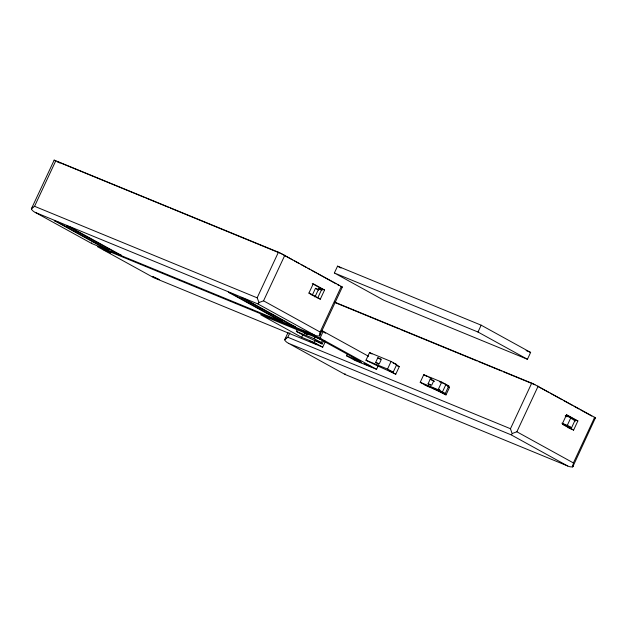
<?xml version="1.0" encoding="UTF-8"?>
<svg xmlns="http://www.w3.org/2000/svg" width="627" height="627" viewBox="0 0 627 627"><rect width="100%" height="100%" fill="white"/><g stroke="black" fill="none" stroke-linecap="round" stroke-linejoin="round"><path stroke-width="0.94" d="M55.834 160.692L34.563 206.299L31.405 208.775L54.196 160.112L279.524 252.665L342.342 287.017L319.551 335.845L319.66 333.925M319.566 335.821L319.01 335.931A9.013 8.966 84 0 1 314.401 335.014L91.785 243.55L35.261 212.412A9.013 8.966 84 0 1 31.609 209.41M334.473 302.034L533.256 383.779L595.462 417.762L572.78 466.801L572.968 464.913M31.35 208.932L31.632 209.394M288.585 343.306A9.013 8.966 84 0 1 284.917 340.336L284.721 339.685L287.997 332.663M573.031 466.441L573.407 462.93L594.67 417.292M319.731 335.516L320.107 332.036L263.575 300.835L259.022 302.527L257.172 297.833L34.563 206.299M257.164 297.801L278.427 252.195M263.528 300.866L284.846 255.228M284.682 339.818L287.809 337.255L289.917 332.835M312.183 295.38L315.475 288.318L318.767 289.674M323.728 340.594L322.153 343.972L303.421 335.288L296.352 331.393L297.143 329.7M314.919 297.01L318.814 288.647L322.294 290.074M312.254 283.592L321.941 288.929L317.685 298.044L316.071 297.159M325.499 341.174L322.709 347.162L314.229 342.491L301.658 337.326L302.857 334.763M320.319 299.126L324.567 290.011L313.265 283.78L309.009 292.903L320.319 299.126L318.563 298.405M334.371 272.988L337.561 266.146L481.175 325.186L530.63 352.429L527.44 359.271L383.826 300.231L334.371 272.988L477.986 332.028L527.44 359.271M322.552 340.132L321.369 342.663L314.307 338.776L315.091 337.083M314.229 342.491L315.02 340.782M320.107 331.996L341.37 286.367M378.551 365.024L376.561 369.303L320.036 338.165L323.226 331.322L321.416 330.578M347.334 354.067L346.543 355.775L360.901 361.677L319.919 339.105L320.718 337.397M395.755 374.225C385.871 369.46 375.698 365.314 365.98 360.212L369.53 352.609L391.068 361.465L396.726 364.577L393.176 372.179L388.685 370.338L395.755 374.225L399.297 366.623L396.162 364.89M375.667 362.382L377.791 357.821L381.388 359.295L379.257 363.856L375.667 362.382L378.496 363.934M393.176 372.179L387.525 369.068L391.068 361.465M420.215 382.313L423.766 374.703L441.714 382.086L448.783 385.973L445.233 393.584L427.285 386.201L420.215 382.313L438.171 389.688L445.233 393.584M428.108 383.74L430.232 379.178L433.829 380.652L431.697 385.213L428.108 383.74L430.655 385.143M438.171 389.688L441.714 382.086M439.739 389.312L438.955 390.997L446.016 394.892L449.567 387.282L447.991 386.42M477.986 332.028L481.175 325.186M511.35 434.738A9.013 0.831 -64.7 0 0 512.149 433.743L510.464 428.727L531.735 383.121M512.4 433.437L516.86 431.776L538.146 386.154M562.552 424.009L571.534 427.7L567.294 425.365L570.836 417.762L565.452 415.544M568.219 427.935L569.002 426.258M571.699 429.362L570.993 428.978L575.241 419.855L566.361 414.964M573.619 430.059L577.875 420.936L566.573 414.706L562.317 423.828L573.619 430.059L570.993 428.978M284.768 339.568L286.218 337.914M31.475 208.619L32.91 206.988M258.998 302.567L258.865 302.778A9.013 0.831 -64.7 0 1 258.042 303.813M516.86 431.776L573.407 462.93M54.087 160.12L55.066 160.771M342.311 287.033L340.916 286.57M595.619 417.958L594.216 417.496M287.809 337.255L510.464 428.727M572.78 466.801L572.349 466.856M325.045 332.937L325.507 333.039L325.115 332.749M526.116 350.571L530.63 352.429M144.03 197.262L57.12 161.539L59.667 162.942M145.84 198.007L168.475 207.31M170.285 208.054L280.731 253.457M321.941 288.929L324.567 290.011M334.865 302.512L399.148 328.932M400.959 329.677L476.998 360.94M478.809 361.685L501.443 370.988M503.254 371.733L534.941 384.759M575.241 419.855L577.875 420.936M570.594 418.248L575.077 420.098L570.836 417.762M573.862 420.286L575.602 420.999M561.91 423.154L567.294 425.365M35.261 212.412L257.862 303.923L314.386 335.053M428.899 377.407L431.595 378.512M439.676 381.835L445.954 384.422L442.411 392.024L424.455 384.649M393.129 363.104L396.726 364.577M446.087 384.868L448.783 385.973M396.609 365.517L399.297 366.623M447.772 386.545L449.567 387.282M320.036 338.165L97.444 246.662L153.96 277.792L322.709 347.162M319.919 339.105L260.683 314.754L301.658 337.326M307.833 334.301L304.244 332.819L307.473 334.599M296.352 331.393L314.307 338.776M365.98 360.212L387.525 369.068M321.369 342.663L315.091 340.085L322.153 343.972M446.016 394.892L433.563 388.787M376.561 369.303L355.015 360.447L346.543 355.775M567.686 465.979L345.093 374.476L288.569 343.337L511.162 434.848L567.686 465.979A9.013 8.966 84 0 0 572.318 466.888M321.432 330.915L322.482 331.401M323.171 331.738L324.951 332.655M337.561 266.146L340.97 268.027M537.488 386.161L548.515 392.236M550.208 393.168L562.082 399.705M563.783 400.645L572.263 405.316M573.956 406.249L579.05 409.055M580.743 409.987L591.77 416.062M281.633 253.833L292.66 259.907M294.361 260.84L299.447 263.638M301.14 264.578L306.235 267.376M307.928 268.317L309.628 269.249M311.321 270.182L316.408 272.988M318.108 273.921L335.923 283.733M337.616 284.666L339.317 285.598M565.209 415.897L566.926 416.837M318.814 288.647L321.361 290.042M562.921 424.526L570.186 428.531M315.475 288.318L318.618 290.05M308.805 293.154L314.456 296.265M423.766 374.703L427.159 376.576M430.232 379.178L434.472 381.514M369.53 352.609L371.952 353.942M377.791 357.821L380.62 359.373M323.226 331.322L368.613 356.324M91.66 243.323A9.013 0.831 -64.7 0 1 91.738 242.751M344.96 374.248A9.013 0.831 -64.7 0 1 345.038 373.676M103.659 249.601L110.493 252.806L103.659 249.601M152.416 276.452L159.242 279.658L152.471 276.46M315.491 336.675L322.317 339.881L315.491 336.675M309.487 341.025L316.314 344.231L309.487 341.025M354.365 359.475L361.191 362.68L354.365 359.475M364.24 363.535L371.066 366.732L364.24 363.535M57.841 222.091L54.243 220.61L105.117 248.629L108.706 250.11L57.841 222.091M70.404 227.256L66.815 225.775L117.68 253.802L121.277 255.275L70.404 227.256M231.966 293.671L228.377 292.19L279.242 320.217L282.832 321.69L231.966 293.671M244.53 298.836L240.94 297.355L291.814 325.382L295.403 326.855L244.53 298.836"/></g></svg>
